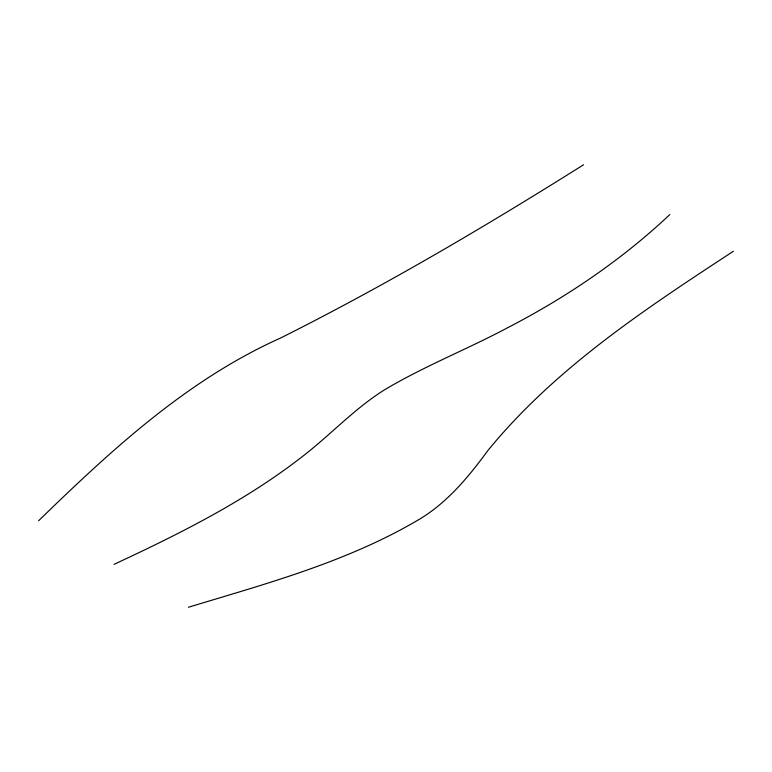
<?xml version="1.0" encoding="UTF-8"?>
<svg xmlns="http://www.w3.org/2000/svg" width="772" height="772" viewBox="0 0 772 772"><rect width="100%" height="100%" fill="white"/><g stroke="black" fill="none" stroke-linecap="round" stroke-linejoin="round"><path stroke-width="1.16" d="M38.6 520.753C111.12 450.269 187.104 379.911 280.468 338.078C384.581 285.901 485.019 226.707 583.584 164.754M669.855 214.558C621.528 260.029 566.137 297.538 507.252 327.936C466.645 349.552 423.577 366.43 384.07 390.111C354.126 408.919 330.098 435.283 302.161 456.715C244.917 501.25 179.558 533.828 114.092 564.332M733.4 251.247C645.296 308.964 555.039 368.254 487.779 450.655C468.179 477.453 446.505 503.595 417.353 520.463C346.551 561.987 266.408 583.632 188.416 607.246"/></g></svg>
